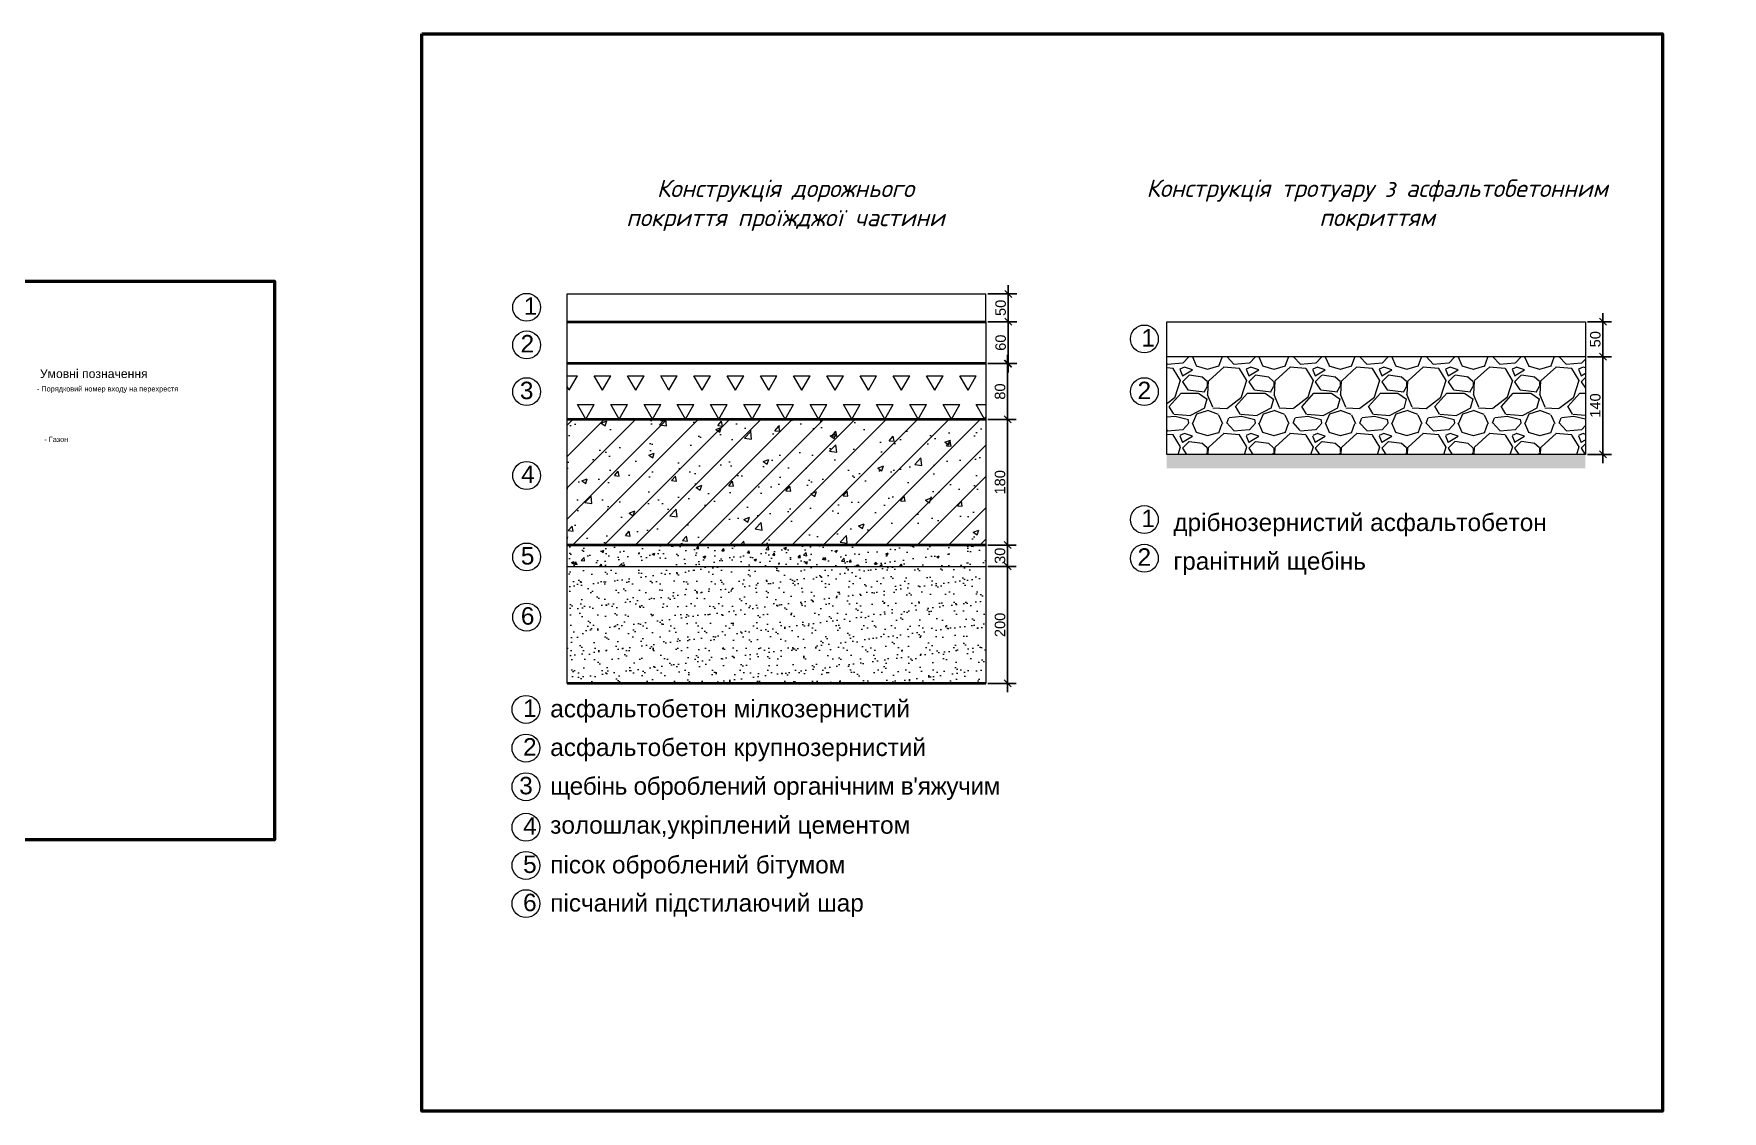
# Model space of a CAD drawing. Header units: millimetres. Extents: x -2123 to 34701, y -1286 to 835.
# Drawn here: x 310.1 to 794.1, y -269.4 to 39.4 of the extents above; entities that cross this region are included whole.
import ezdxf

# ---------------------------------------------------------------- set-up
doc = ezdxf.new("R2010")
doc.units = ezdxf.units.MM
doc.layers.get('0').update_dxf_attribs({"lineweight": 15})
doc.layers.add('Дор. Розм.', color=7, linetype='Continuous', lineweight=50)
doc.styles.get("Standard").update_dxf_attribs({"font": 'arial.ttf'})
doc.styles.add('профили', font='isocpeui.ttf')
doc.dimstyles.new('Копия ISO-25', dxfattribs={"dimtxt": 3, "dimasz": 2, "dimexe": 2.5, "dimexo": 0.625, "dimtad": 1, "dimlfac": 0.5, "dimzin": 12, "dimdsep": 46, "dimtxsty": 'Standard', "dimblk": 'OBLIQUE', "dimcen": 0, "dimdle": 2.5, "dimadec": 0, "dimazin": 0, "dimtfac": 1, "dimtmove": 1, "dimatfit": 3, "dimfxl": 1, "dimarcsym": 0})

# ---------------------------------------------------------------- blocks, each defined once
blk = doc.blocks.new('_Oblique')
at = {"color": 0, "linetype": 'ByBlock', "lineweight": -2}
blk.add_line((-0.5, -0.5), (0.5, 0.5), dxfattribs=at)
blk = doc.blocks.new('*D308')
at = {"color": 0, "lineweight": -2, "transparency": 16777216}
for p, q in [((583.6, -43.16), (591.92, -43.16)), ((589.42, -40.66), (589.42, -57.66)), ((583.6, -55.16), (591.92, -55.16))]:
    blk.add_line(p, q, dxfattribs=at)
at = {"layer": 'Defpoints', "color": 0, "transparency": 16777216}
for p in [(582.97, -43.16), (582.97, -55.16), (589.42, -55.16)]:
    blk.add_point(p, dxfattribs=at)
at = {"color": 0, "lineweight": -2, "transparency": 16777216, "xscale": 2, "yscale": 2, "zscale": 2}
for p, rotation in [((589.42, -43.16), 90), ((589.42, -55.16), 270)]:
    blk.add_blockref('_Oblique', p, dxfattribs=dict(at, rotation=rotation))
at = {"color": 0, "transparency": 16777216, "insert": (587.26, -49.16), "char_height": 3, "attachment_point": 5, "rotation": 90}
blk.add_mtext('60', dxfattribs=at)
blk = doc.blocks.new('*D309')
at = {"color": 0, "lineweight": -2, "transparency": 16777216}
for p, q in [((589.42, -45.66), (589.42, -32.67)), ((583.6, -35.17), (591.92, -35.17)), ((583.6, -43.16), (591.92, -43.16))]:
    blk.add_line(p, q, dxfattribs=at)
at = {"layer": 'Defpoints', "color": 0, "transparency": 16777216}
for p in [(582.97, -35.17), (589.42, -35.17), (582.97, -43.16)]:
    blk.add_point(p, dxfattribs=at)
at = {"color": 0, "lineweight": -2, "transparency": 16777216, "xscale": 2, "yscale": 2, "zscale": 2}
for p, rotation in [((589.42, -35.17), 90), ((589.42, -43.16), 270)]:
    blk.add_blockref('_Oblique', p, dxfattribs=dict(at, rotation=rotation))
at = {"color": 0, "transparency": 16777216, "insert": (587.26, -39.17), "char_height": 3, "attachment_point": 5, "rotation": 90}
blk.add_mtext('50', dxfattribs=at)
blk = doc.blocks.new('*D310')
at = {"color": 0, "lineweight": -2, "transparency": 16777216}
for p, q in [((589.24, -73.66), (589.24, -52.66)), ((583.6, -55.16), (591.74, -55.16)), ((583.6, -71.16), (591.74, -71.16))]:
    blk.add_line(p, q, dxfattribs=at)
at = {"layer": 'Defpoints', "color": 0, "transparency": 16777216}
for p in [(582.97, -55.16), (589.24, -55.16), (582.97, -71.16)]:
    blk.add_point(p, dxfattribs=at)
at = {"color": 0, "lineweight": -2, "transparency": 16777216, "xscale": 2, "yscale": 2, "zscale": 2}
for p, rotation in [((589.24, -55.16), 90), ((589.24, -71.16), 270)]:
    blk.add_blockref('_Oblique', p, dxfattribs=dict(at, rotation=rotation))
at = {"color": 0, "transparency": 16777216, "insert": (587.08, -63.16), "char_height": 3, "attachment_point": 5, "rotation": 90}
blk.add_mtext('80', dxfattribs=at)
blk = doc.blocks.new('*D311')
at = {"color": 0, "lineweight": -2, "transparency": 16777216}
for p, q in [((589.24, -115.78), (589.24, -104.66)), ((583.6, -107.16), (591.74, -107.16)), ((583.6, -113.28), (591.74, -113.28))]:
    blk.add_line(p, q, dxfattribs=at)
at = {"layer": 'Defpoints', "color": 0, "transparency": 16777216}
for p in [(582.97, -107.16), (589.24, -107.16), (582.97, -113.28)]:
    blk.add_point(p, dxfattribs=at)
at = {"color": 0, "lineweight": -2, "transparency": 16777216, "xscale": 2, "yscale": 2, "zscale": 2}
for p, rotation in [((589.24, -107.16), 90), ((589.24, -113.28), 270)]:
    blk.add_blockref('_Oblique', p, dxfattribs=dict(at, rotation=rotation))
at = {"color": 0, "transparency": 16777216, "insert": (587.08, -110.22), "char_height": 3, "attachment_point": 5, "rotation": 90}
blk.add_mtext('30', dxfattribs=at)
blk = doc.blocks.new('*D307')
at = {"color": 0, "lineweight": -2, "transparency": 16777216}
for p, q in [((588.62, -71.16), (586.74, -71.16)), ((589.24, -68.66), (589.24, -109.66)), ((588.62, -107.16), (586.74, -107.16))]:
    blk.add_line(p, q, dxfattribs=at)
at = {"layer": 'Defpoints', "color": 0, "transparency": 16777216}
for p in [(589.24, -71.16), (589.24, -107.16), (589.24, -107.16)]:
    blk.add_point(p, dxfattribs=at)
at = {"color": 0, "lineweight": -2, "transparency": 16777216, "xscale": 2, "yscale": 2, "zscale": 2}
for p, rotation in [((589.24, -71.16), 90), ((589.24, -107.16), 270)]:
    blk.add_blockref('_Oblique', p, dxfattribs=dict(at, rotation=rotation))
at = {"color": 0, "transparency": 16777216, "insert": (587.08, -89.16), "char_height": 3, "attachment_point": 5, "rotation": 90}
blk.add_mtext('180', dxfattribs=at)
blk = doc.blocks.new('*D312')
at = {"color": 0, "lineweight": -2, "transparency": 16777216}
for p, q in [((755.51, -43.16), (762.4, -43.16)), ((759.9, -55.66), (759.9, -40.66)), ((755.51, -53.16), (762.4, -53.16))]:
    blk.add_line(p, q, dxfattribs=at)
at = {"layer": 'Defpoints', "color": 0, "lineweight": 20, "transparency": 16777216}
for p in [(754.88, -43.16), (759.9, -43.16), (754.88, -53.16)]:
    blk.add_point(p, dxfattribs=at)
at = {"color": 0, "lineweight": -2, "transparency": 16777216, "xscale": 2, "yscale": 2, "zscale": 2}
for p, rotation in [((759.9, -43.16), 90), ((759.9, -53.16), 270)]:
    blk.add_blockref('_Oblique', p, dxfattribs=dict(at, rotation=rotation))
at = {"color": 0, "transparency": 16777216, "insert": (757.74, -48.16), "char_height": 3, "attachment_point": 5, "rotation": 90}
blk.add_mtext('50', dxfattribs=at)
blk = doc.blocks.new('*D313')
at = {"color": 0, "lineweight": -2, "transparency": 16777216}
for p, q in [((755.51, -53.16), (762.4, -53.16)), ((759.9, -50.66), (759.9, -83.66)), ((755.51, -81.16), (762.4, -81.16))]:
    blk.add_line(p, q, dxfattribs=at)
at = {"layer": 'Defpoints', "color": 0, "lineweight": 20, "transparency": 16777216}
for p in [(754.88, -53.16), (754.88, -81.16), (759.9, -81.16)]:
    blk.add_point(p, dxfattribs=at)
at = {"color": 0, "lineweight": -2, "transparency": 16777216, "xscale": 2, "yscale": 2, "zscale": 2}
for p, rotation in [((759.9, -53.16), 90), ((759.9, -81.16), 270)]:
    blk.add_blockref('_Oblique', p, dxfattribs=dict(at, rotation=rotation))
at = {"color": 0, "transparency": 16777216, "insert": (757.74, -67.16), "char_height": 3, "attachment_point": 5, "rotation": 90}
blk.add_mtext('140', dxfattribs=at)
blk = doc.blocks.new('*D314')
at = {"color": 0, "lineweight": -2, "transparency": 16777216}
for p, q in [((589.24, -149.28), (589.24, -110.78)), ((583.6, -113.28), (591.74, -113.28)), ((583.6, -146.78), (591.74, -146.78))]:
    blk.add_line(p, q, dxfattribs=at)
at = {"layer": 'Defpoints', "color": 0, "transparency": 16777216}
for p in [(582.97, -113.28), (589.24, -113.28), (582.97, -146.78)]:
    blk.add_point(p, dxfattribs=at)
at = {"color": 0, "lineweight": -2, "transparency": 16777216, "xscale": 2, "yscale": 2, "zscale": 2}
for p, rotation in [((589.24, -113.28), 90), ((589.24, -146.78), 270)]:
    blk.add_blockref('_Oblique', p, dxfattribs=dict(at, rotation=rotation))
at = {"color": 0, "transparency": 16777216, "insert": (587.08, -130.03), "char_height": 3, "attachment_point": 5, "rotation": 90}
blk.add_mtext('200', dxfattribs=at)

msp = doc.modelspace()

# ---------------------------------------------------------------- hatches: boundary and pattern name
h = msp.add_hatch()
h.set_pattern_fill('GRAVEL', color=0, scale=0.75, style=0)
h.set_pattern_definition([(228.0128, (-158.9676, -281.8501), (-152.4001295, -171.4502107), [2.5629, -253.72875]), (184.9697, (-160.6821, -283.7551), (228.6003698, 19.0498656), [4.39804, -435.405]), (132.5104, (-165.0636, -284.1361), (190.4998614, -209.5502047), [3.10112, -307.01025]), (267.2737, (-172.4931, -288.8986), (19.0499173, 380.9998774), [4.00504, -396.498]), (292.8337, (-172.6836, -292.8991), (-95.2502704, 228.60013), [3.92726, -388.7985]), (357.2737, (-171.1596, -296.5186), (-380.9998774, 19.0499173), [4.00504, -396.498]), (37.6942, (-167.1591, -296.7091), (-247.65015646, -190.4998302), [5.29645, -524.34825]), (72.2553, (-162.9681, -293.4706), (133.35026674, 419.10012155), [5.0004, -495.03975]), (121.4296, (-161.4441, -288.7081), (-152.4000393, 247.6497087), [4.0186, -397.84125]), (175.2364, (-163.5396, -285.2791), (209.5498354, -19.0498212), [4.58785, -224.80425]), (222.3974, (-168.1116, -284.8981), (-228.60000688, -209.54972738), [5.93309, -587.376]), (138.8141, (-153.6336, -289.0891), (-133.349915, 114.2998242), [2.02504, -200.4795]), (171.4692, (-155.1576, -287.7556), (247.649622, -38.100096), [3.85261, -381.4095]), (225, (-158.968, -287.184), (-4e-15, -19.04999), [2.69407, -24.24667]), (203.1986, (-160.301, -284.898), (95.250321, 38.100167), [1.4508, -143.6295]), (291.8014, (-161.6346, -285.4696), (-19.050013, 57.150037), [2.05174, -100.536]), (30.9638, (-160.8726, -287.3746), (57.14994, 38.10003), [3.3324, -107.74725]), (161.5651, (-158.015, -285.66), (38.100017, -19.04997), [2.40965, -57.83175]), (16.3895, (-172.6836, -285.4696), (190.5001051, 57.1498811), [3.37566, -334.191]), (70.3462, (-169.4451, -284.5171), (-76.1997877, -209.5497037), [2.832, -280.3665]), (293.1986, (-158.015, -281.85), (-38.100167, 95.250321), [2.9016, -142.179]), (343.6105, (-156.8721, -284.5171), (-190.5001051, 57.1498811), [3.37566, -334.191]), (339.444, (-172.6836, -297.2806), (-95.250118, 38.099954), [3.25526, -159.50775]), (294.7751, (-169.6356, -298.4236), (-95.249778, 209.5499027), [2.72754, -270.027]), (66.8014, (-157.8246, -300.9), (38.100167, 95.250321), [2.9016, -142.179]), (17.354, (-156.6816, -298.2331), (-247.6500134, -76.199885), [3.19337, -316.143]), (69.444, (-167.159, -300.9), (-38.099954, -95.250118), [1.62763, -161.136]), (101.3099, (-158.9676, -300.9), (-19.049906, 76.199756), [0.97136, -96.165]), (165.9638, (-159.158, -299.9476), (57.15004, -19.049967), [3.92726, -74.61787]), (186.009, (-162.9681, -298.9951), (190.4997191, 19.0499555), [3.6395, -360.3105]), (303.6901, (-160.8726, -289.089), (-19.050007, 38.099963), [2.74743, -65.93835]), (353.1572, (-159.3486, -291.3751), (323.8501339, -38.10017064), [4.79668, -474.87]), (60.9454, (-154.5861, -291.9466), (-76.1998227, -133.349682), [1.9613, -194.1705]), (90, (-153.634, -290.232), (-19.05, 19.05), [1.143, -17.907]), (120.2564, (-163.3491, -298.4236), (76.1998385, -133.3499327), [2.6465, -262.00425]), (48.0128, (-164.6826, -296.1376), (152.4001295, 171.4502107), [5.12582, -251.166]), (0, (-161.254, -292.328), (19.05, 19.05), [4.953, -14.097]), (325.3048, (-156.3006, -292.3276), (-190.49967, 133.3500127), [3.01207, -298.19475]), (254.0546, (-153.824, -294.042), (-19.0500486, -76.2001815), [2.77372, -135.91275]), (207.646, (-154.5861, -296.7091), (-361.9498729, -190.5001198), [4.5161, -447.09375]), (175.4261, (-158.5866, -298.8046), (-247.65005704, 19.04990783), [4.77772, -472.9935]), (175.4261, (-158.5866, -298.8046), (-247.65005704, 19.04990783), [4.77772, -472.9935])])
h.paths.add_polyline_path([(754.884, -81.164), (754.884, -53.164), (634.884, -53.164), (634.884, -81.164)])
h = msp.add_hatch()
h.set_pattern_fill('TRIANG', color=0, style=0)
h.set_pattern_definition([(60, (-98.3805, -293.76), (-4.7625, 8.24889), [4.7625, -4.7625]), (120, (-98.3805, -293.76), (-9.525, 1e-06), [4.7625, -4.7625]), (0, (-100.762, -289.636), (4.7625, 8.24889), [4.7625, -4.7625])])
h.paths.add_polyline_path([(582.974, -71.164), (582.974, -55.164), (462.974, -55.164), (462.974, -71.164)])
h = msp.add_hatch()
h.set_pattern_fill('AR-CONC', color=0, scale=0.09)
h.set_pattern_definition([(50, (373.343, -315.091), (16.3966, -1.4345), [1.7145, -18.8595]), (355, (373.343, -315.091), (-3.1719, 17.1951), [1.3716, -15.08765]), (100.4514, (374.71, -315.21), (13.2247, 15.7606), [1.4571, -16.0281]), (46.184, (373.343, -310.519), (24.3971, -3.7838), [2.5717, -28.2892]), (96.6356, (375.376, -310.834), (21.3664, 22.2684), [2.1857, -24.0422]), (351.184, (373.343, -310.52), (21.3664, 22.2684), [2.0574, -22.6314]), (21, (375.629, -311.662), (13.6453, -9.20387), [1.7145, -18.8595]), (326, (375.629, -311.662), (5.5622, 16.5769), [1.3716, -15.0876]), (71.4514, (376.766, -312.429), (19.2075, 7.37305), [1.4571, -16.0281]), (37.5, (373.343, -315.091), (0.27797, 7.60995), [0, -14.90472, 0, -15.3162, 0, -15.14475]), (7.5, (373.343, -315.091), (6.01377, 9.01625), [0, -8.73252, 0, -14.56182, 0, -5.77215]), (327.5, (368.245, -315.091), (12.20315, -0.51559), [0, -5.715, 0, -17.8308, 0, -23.6601]), (317.5, (365.959, -315.091), (13.33163, 2.2884), [0, -7.4295, 0, -11.84148, 0, -16.8021])])
h.paths.add_polyline_path([(582.974, -71.164), (462.974, -71.164), (462.974, -107.164), (582.974, -107.164)])
h = msp.add_hatch()
h.set_pattern_fill('ANSI31', color=0, scale=2)
h.set_pattern_definition([(45, (373.343, -315.091), (-4.49013, 4.49013), [])])
h.paths.add_polyline_path([(582.974, -71.164), (462.974, -71.164), (462.974, -107.164), (582.974, -107.164)])
h = msp.add_hatch()
h.set_pattern_fill('EARTH', color=0, scale=0.25, style=0)
h.set_pattern_definition([(0, (-172.6836, -300.9001), (1.5875, 1.5875), [1.5875, -1.5875]), (0, (-172.6836, -300.3048), (1.5875, 1.5875), [1.5875, -1.5875]), (0, (-172.6836, -299.7095), (1.5875, 1.5875), [1.5875, -1.5875]), (90, (-172.4852, -299.511), (-1.5875, 1.5875), [1.5875, -1.5875]), (90, (-171.8899, -299.511), (-1.5875, 1.5875), [1.5875, -1.5875]), (90, (-171.2945, -299.511), (-1.5875, 1.5875), [1.5875, -1.5875])])
h.paths.add_polyline_path([(754.884, -81.164), (634.884, -81.164), (634.884, -85.164), (754.884, -85.164)])
h = msp.add_hatch()
h.set_pattern_fill('AR-CONC', color=0, scale=0.04)
h.set_pattern_definition([(50, (373.343, -315.091), (7.28739, -0.63756), [0.762, -8.382]), (355, (373.343, -315.091), (-1.40974, 7.64227), [0.6096, -6.70562]), (100.4514, (373.95, -315.144), (5.87765, 7.00471), [0.6476, -7.12361]), (46.1842, (373.343, -313.059), (10.84316, -1.6817), [1.143, -12.573]), (96.6356, (374.247, -313.199), (9.49617, 9.89704), [0.9714, -10.68542]), (351.184, (373.343, -313.059), (9.49617, 9.89704), [0.9144, -10.0584]), (21, (374.359, -313.567), (6.06458, -4.09061), [0.762, -8.382]), (326, (374.359, -313.567), (2.47208, 7.36752), [0.6096, -6.7056]), (71.4514, (374.8644, -313.908), (8.53666, 3.27691), [0.6476, -7.1236]), (37.5, (373.343, -315.091), (0.123544, 3.382202), [0, -6.62432, 0, -6.8072, 0, -6.731]), (7.5, (373.343, -315.091), (2.672787, 4.007223), [0, -3.88112, 0, -6.47192, 0, -2.5654]), (327.5, (371.0773, -315.091), (5.423624, -0.22915), [0, -2.54, 0, -7.9248, 0, -10.5156]), (317.5, (370.0613, -315.091), (5.92517, 1.01706), [0, -3.302, 0, -5.26288, 0, -7.4676])])
h.paths.add_polyline_path([(582.974, -107.164), (462.974, -107.164), (462.974, -113.283), (582.974, -113.283)])
h = msp.add_hatch()
h.set_pattern_fill('AR-SAND', color=0, scale=0.1)
h.set_pattern_definition([(37.5, (373.343, -315.091), (-0.160003, 4.89413), [0, -3.8608, 0, -4.318, 0, -4.1275]), (7.5, (373.343, -315.091), (4.49523, 7.16825), [0, -2.0828, 0, -3.4798, 0, -1.3335]), (327.5, (370.2188, -315.091), (7.909924, 0.01437), [0, -1.27, 0, -4.572, 0, -5.969]), (317.5, (370.219, -315.091), (7.63556, 2.2293), [0, -0.635, 0, -2.9972, 0, -3.429])])
h.paths.add_polyline_path([(582.974, -113.283), (462.974, -113.283), (462.974, -146.782), (582.974, -146.782)])

# ---------------------------------------------------------------- linework, layer by layer
at = {"color": 0}
for p, q in [((462.974, -43.164), (462.974, -35.171)), ((462.974, -35.171), (582.974, -35.171)), ((582.974, -43.164), (582.974, -35.171)), ((462.974, -146.782), (462.974, -43.164)), ((582.974, -43.164), (582.974, -55.164)), ((634.884, -43.164), (754.884, -43.164)), ((634.884, -81.164), (634.884, -43.164)), ((754.884, -43.164), (754.884, -53.164)), ((754.884, -53.164), (634.884, -53.164)), ((754.884, -53.164), (754.884, -81.164)), ((582.974, -55.164), (582.974, -71.164)), ((582.974, -71.164), (582.974, -107.164)), ((754.884, -81.164), (634.884, -81.164)), ((462.974, -113.283), (462.974, -107.164)), ((582.974, -107.164), (582.974, -146.782)), ((462.974, -113.283), (582.974, -113.283))]:
    msp.add_line(p, q, dxfattribs=at)
at = {"color": 0, "lineweight": 40}
for p, q in [((462.974, -43.164), (582.974, -43.164)), ((582.974, -55.164), (462.974, -55.164)), ((582.974, -71.164), (462.974, -71.164)), ((582.974, -107.164), (462.974, -107.164)), ((582.974, -146.782), (462.974, -146.782))]:
    msp.add_line(p, q, dxfattribs=at)
at = {"color": 0}
for centre in [(451.371, -39.013), (451.371, -49.789), (628.448, -48.093), (451.371, -63.179), (628.448, -63.179), (451.371, -87.213), (628.448, -99.836), (451.371, -110.565), (628.448, -110.922), (451.371, -127.8), (451.175, -154.248), (451.175, -165.334), (451.175, -176.421), (451.175, -188.015), (451.175, -198.963), (451.175, -209.911)]:
    msp.add_circle(centre, 4, dxfattribs=at)
at = {"layer": 'Дор. Розм.'}
for points in [[(421.309, 39.372), (777.035, 39.372), (777.035, -269.395), (421.309, -269.395)], [(183.654, -31.509), (379.066, -31.509), (379.066, -191.637), (183.654, -191.637)]]:
    msp.add_lwpolyline(points, close=True, dxfattribs=at)

# ---------------------------------------------------------------- texts
at = {"color": 0, "char_height": 5, "attachment_point": 2, "style": 'профили'}
for s, insert, width in [('Конструкція дорожнього покриття проїжджої частини', (525.538, -2.439), 98.36665), ('Конструкція тротуару з асфальтобетонним покриттям', (695.169, -2.396), 139.74949)]:
    msp.add_mtext(s, dxfattribs=dict(at, insert=insert, width=width))
at = {"color": 0}
for s, insert, char_height, width, attachment_point in [('1', (450.539, -36.169), 5, 1.38618, 1), ('2', (449.632, -46.945), 5, 1.38618, 1), ('1', (627.616, -45.249), 5, 1.38618, 1), ('Умовні позначення', (327.269, -58.045), 2.5, 58.15794, 5), ('- Порядковий номер входу на перехрестя', (331.227, -62.61), 1.5, 57.43699, 5), ('3', (449.428, -60.335), 5, 1.38618, 1), ('2', (626.505, -60.335), 5, 1.38618, 1), ('- Газон', (316.519, -76.873), 1.5, 11.62917, 5), ('4', (449.789, -84.369), 5, 1.38618, 1), ('1', (627.616, -96.991), 5, 1.38618, 1), ('дрібнозернистий асфальтобетон', (636.764, -98.132), 5, 122.6217, 1), ('5', (449.704, -107.721), 5, 1.38618, 1), ('2', (626.505, -108.078), 5, 1.38618, 1), ('гранітний щебінь', (636.764, -109.218), 5, 63.80882, 1), ('6', (449.704, -124.956), 5, 1.38618, 1), ('1', (450.343, -151.404), 5, 1.38618, 1), ('асфальтобетон мілкозернистий', (458.126, -151.518), 5, 111.70526, 1), ('2', (450.343, -162.49), 5, 1.38618, 1), ('асфальтобетон крупнозернистий', (458.126, -162.604), 5, 111.70526, 1), ('3', (449.232, -173.576), 5, 1.38618, 1), ("{\\T0.97;щебінь оброблений органічним в'яжучим}", (458.126, -173.691), 5, 174.37079, 1), ('4', (450.343, -185.171), 5, 1.38618, 1), ('золошлак,укріплений цементом', (458.126, -184.857), 5, 149.6088, 1), ('5', (450.343, -196.119), 5, 1.38618, 1), ('пісок оброблений бітумом', (458.126, -196.233), 5, 151.6857, 1), ('6', (450.343, -207.067), 5, 1.38618, 1), ('пісчаний підстилаючий шар', (458.126, -207.181), 5, 151.6857, 1)]:
    msp.add_mtext(s, dxfattribs=dict(at, insert=insert, char_height=char_height, width=width, attachment_point=attachment_point))

# ---------------------------------------------------------------- dimensions: what is measured, and where the dimension line sits
for base, p1, p2, text, picture, middle in [((589.416, -35.171), (582.974, -43.164), (582.974, -35.171), '50', '*D309', (587.259, -39.168)), ((589.416, -55.164), (582.974, -43.164), (582.974, -55.164), '60', '*D308', (587.259, -49.164)), ((589.242, -55.164), (582.974, -71.164), (582.974, -55.164), '80', '*D310', (587.085, -63.164)), ((759.901, -81.164), (754.884, -53.164), (754.884, -81.164), '140', '*D313', (757.744, -67.164)), ((589.242, -107.164), (589.242, -71.164), (589.242, -107.164), '180', '*D307', (587.085, -89.164)), ((589.242, -107.164), (582.974, -113.283), (582.974, -107.164), '30', '*D311', (587.084, -110.224))]:
    dim = msp.add_linear_dim(base=base, p1=p1, p2=p2, angle=90, text=text, dimstyle='Копия ISO-25', dxfattribs=at)
    dim.commit()
    dim.dimension.update_dxf_attribs({"geometry": picture, "text_midpoint": middle})
dim = msp.add_linear_dim(base=(759.901, -43.164), p1=(754.884, -53.164), p2=(754.884, -43.164), angle=90, text='50', dimstyle='Копия ISO-25', dxfattribs=at)
dim.commit()
dim.dimension.update_dxf_attribs({"geometry": '*D312', "text_midpoint": (759.901, -48.164), "dimtype": 160})
dim = msp.add_aligned_dim(p1=(582.974, -146.782), p2=(582.974, -113.283), distance=-6.268, text='200', dimstyle='Копия ISO-25', dxfattribs=at)
dim.commit()
dim.dimension.update_dxf_attribs({"geometry": '*D314', "text_midpoint": (587.085, -130.033)})

doc.saveas('drawing.dxf')
